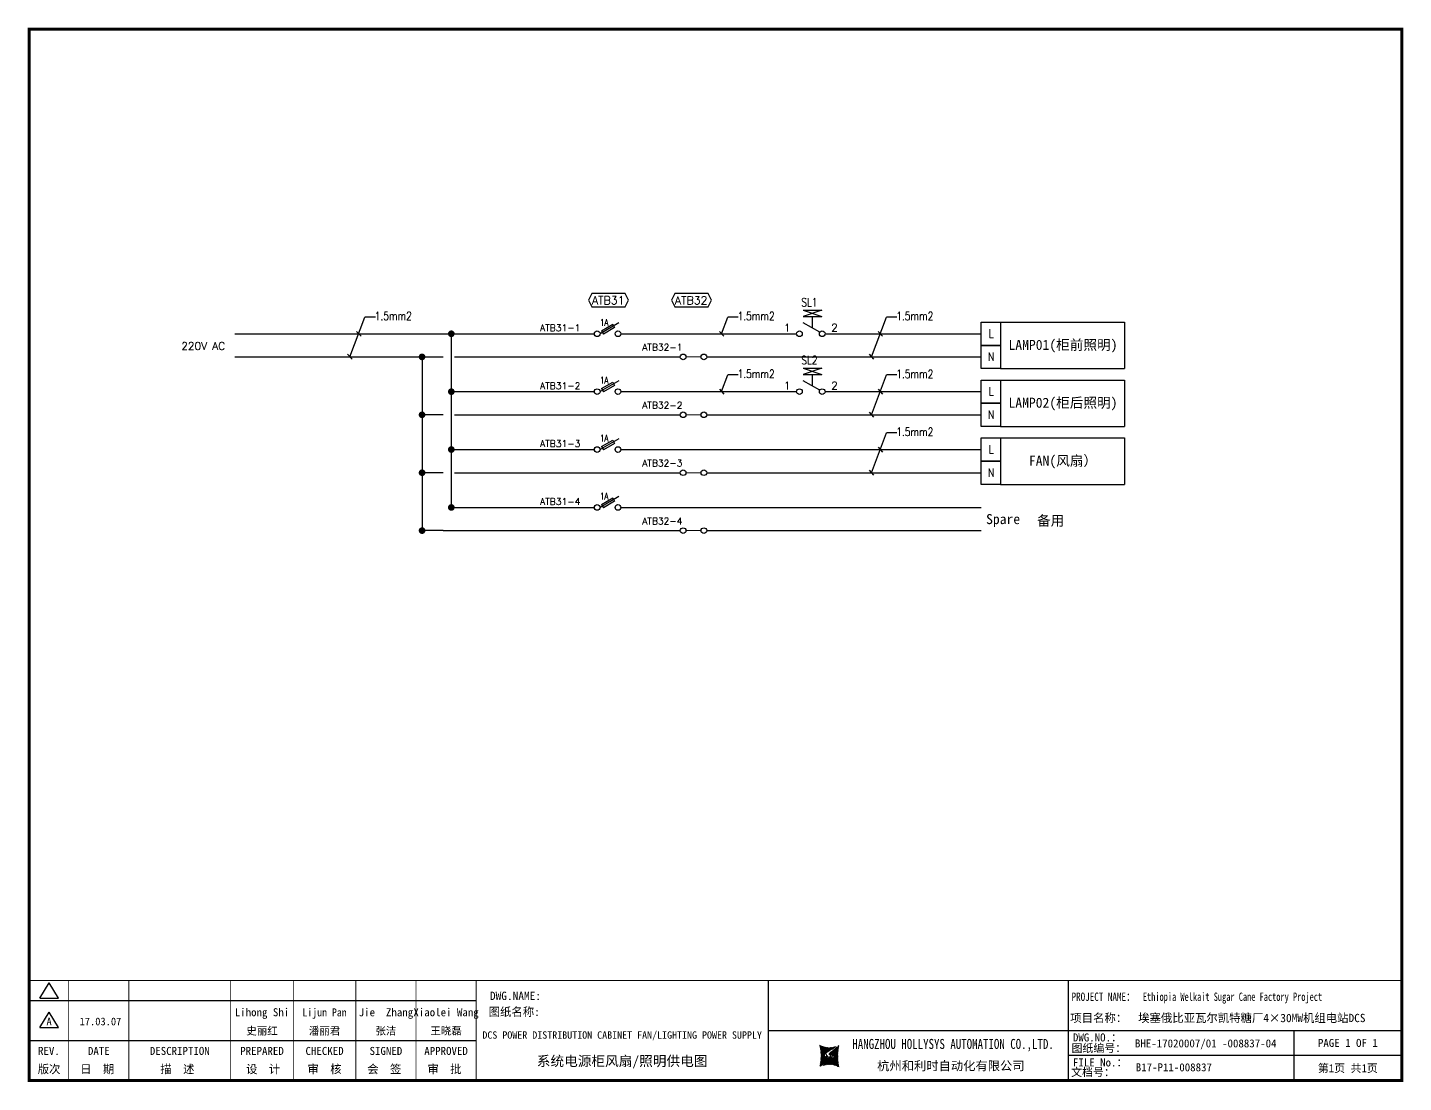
# Model space of a CAD drawing. Extents: x 81444 to 119867, y -54538 to -28747.
# Drawn here: x 86478 to 90603, y -32548 to -29386 of the extents above; entities that cross this region are included whole.
import ezdxf
from ezdxf.enums import TextEntityAlignment as Align
from ezdxf.lldxf.tags import DXFTag

# ---------------------------------------------------------------- set-up
doc = ezdxf.new("R2010")
doc.units = 0
doc.header["$LTSCALE"] = 100
doc.header["$MEASUREMENT"] = 0
for name, color, linetype in [('t', 1, 'Continuous'), ('TEXT', 7, 'Continuous'), ('WIRING', 3, 'Continuous'), ('标准图框及表格', 7, 'Continuous')]:
    doc.layers.add(name, color=color, linetype=linetype)
doc.layers.add('细实线', color=7, linetype='Continuous', lineweight=20)
doc.styles.add('HZ', font='arial.ttf', dxfattribs={"width": 0.7})
doc.styles.add('HZTXT1', font='', dxfattribs={"width": 0.8})
doc.styles.add('ROMANS', font='romans', dxfattribs={"width": 0.8, "height": 2})
doc.styles.add('SIMPLEX', font='simplex')
doc.styles.get("Standard").update_dxf_attribs({"font": ''})
doc.styles.get('HZTXT1').set_extended_font_data('SimSun')
doc.styles.get('Standard').set_extended_font_data('SimSun')
tags = doc.linetypes.add('CENTER', pattern=[2, 1.25, -0.25, 0.25, -0.25]).pattern_tags.tags
tags[10:11] = [DXFTag(74, 4), DXFTag(75, 0), DXFTag(340, '0'), DXFTag(46, 1.0), DXFTag(50, 0.0), DXFTag(44, 0.0), DXFTag(45, 0.0)]
tags[8:9] = [DXFTag(74, 4), DXFTag(75, 0), DXFTag(340, '0'), DXFTag(46, 1.0), DXFTag(50, 0.0), DXFTag(44, 0.0), DXFTag(45, 0.0)]
tags[6:7] = [DXFTag(74, 4), DXFTag(75, 0), DXFTag(340, '0'), DXFTag(46, 1.0), DXFTag(50, 0.0), DXFTag(44, 0.0), DXFTag(45, 0.0)]
tags[4:5] = [DXFTag(74, 4), DXFTag(75, 0), DXFTag(340, '0'), DXFTag(46, 1.0), DXFTag(50, 0.0), DXFTag(44, 0.0), DXFTag(45, 0.0)]
tags = doc.linetypes.add('HIDDEN', pattern=[0.375, 0.25, -0.125]).pattern_tags.tags
tags[6:7] = [DXFTag(74, 4), DXFTag(75, 0), DXFTag(340, '0'), DXFTag(46, 1.0), DXFTag(50, 0.0), DXFTag(44, 0.0), DXFTag(45, 0.0)]
tags[4:5] = [DXFTag(74, 4), DXFTag(75, 0), DXFTag(340, '0'), DXFTag(46, 1.0), DXFTag(50, 0.0), DXFTag(44, 0.0), DXFTag(45, 0.0)]
pattern_1 = [(45, (0, 0), (-0.736262898216564, 0.7362628982165641), [])]

# ---------------------------------------------------------------- blocks, each defined once
blk = doc.blocks.new('图框')
at = {"layer": '标准图框及表格'}
h = blk.add_hatch(dxfattribs=at)
h.set_pattern_fill('ANSI31', color=5, scale=8.329863809039892, style=0)
h.set_pattern_definition(pattern_1)
edge = h.paths.add_edge_path()
edge.add_arc((2399.257256036391, -2998.153851416566), 55.18534773488954, 238.1092081981581, 291.6531626184834)
edge.add_line((2419.619937407027, -3049.445018414634), (2388.525499730735, -3070.242821799802))
edge.add_arc((2238.907377712399, -3078.328790578547), 135.3602868968974, 346.3915348661821, 374.2500326978034)
edge.add_line((2370.467593623529, -3110.177132109857), (2397.50623789792, -3087.85242802291))
edge.add_line((2391.339199201146, -3080.281448750429), (2396.143986595598, -3080.898839897796))
edge.add_spline(control_points=[(2397.470018868538, -3087.887634953957), (2398.35948137939, -3087.023080631327), (2399.970992452319, -3085.456697735681), (2399.869182150054, -3081.252294174519), (2397.426500162081, -3081.012803431273), (2396.121921064187, -3080.884897048199)], knot_values=[0, 0, 0, 0, 6.844331067525468, 12.40042740766005, 18.76924275352248, 18.76924275352248, 18.76924275352248, 18.76924275352248], weights=[1, 1, 1, 1, 1, 1], degree=3, periodic=0)
edge.add_spline(control_points=[(2388.515363058686, -3070.265433304907), (2387.789374929038, -3070.86905758363), (2386.478198365832, -3071.959237952229), (2385.544096281083, -3073.38263759949), (2385.127199159644, -3074.017912079413)], knot_values=[0, 0, 0, 0, 5.253673658024614, 9.488438564008057, 9.488438564008057, 9.488438564008057, 9.488438564008057], weights=[1, 1, 1, 1, 1], degree=3, periodic=0)
edge.add_spline(control_points=[(2386.272665588534, -3072.281716856574), (2385.721471206634, -3072.905523096015), (2384.632427465753, -3074.386714445929), (2384.912828655535, -3077.72895088909), (2387.858851342782, -3079.895552619193), (2390.185443934519, -3080.145534927004), (2391.314573401905, -3080.266855002868)], knot_values=[10.66597461496156, 10.66597461496156, 10.66597461496156, 10.66597461496156, 18.97770399508879, 28.89455822145742, 41.119553648298, 52.64692538081317, 52.64692538081317, 52.64692538081317, 52.64692538081317], weights=[1, 1, 1, 1, 1, 1, 1], degree=3, periodic=0)
h = blk.add_hatch(dxfattribs=at)
h.set_pattern_fill('ANSI31', color=3, scale=8.329863809039892, style=0)
h.set_pattern_definition(pattern_1)
edge = h.paths.add_edge_path()
edge.add_line((2402.469732125144, -3075.776359090531), (2407.706041465404, -3076.440586092609))
edge.add_spline(control_points=[(2401.044493204623, -3068.769946203269), (2400.155030693568, -3069.634500525768), (2398.543519620813, -3071.200883421574), (2398.645329922932, -3075.40528698259), (2401.088011911052, -3075.644777725895), (2402.392591008975, -3075.772684108895)], knot_values=[0, 0, 0, 0, 6.844331067526932, 12.40042740766158, 18.76924275352342, 18.76924275352342, 18.76924275352342, 18.76924275352342], weights=[1, 1, 1, 1, 1, 1], degree=3, periodic=0)
edge.add_line((2428.046918449632, -3046.480449047325), (2401.008274175249, -3068.805153134272))
edge.add_spline(control_points=[(2412.625169549749, -3083.918607966574), (2413.015644598316, -3083.422785431954), (2413.86377905187, -3082.052674005965), (2413.601683417044, -3078.928630268005), (2410.655660730175, -3076.762028538062), (2408.329068138031, -3076.512046230251), (2407.199938671052, -3076.390726154226)], knot_values=[12.65408913243743, 12.65408913243743, 12.65408913243743, 12.65408913243743, 18.97770399508879, 28.89455822145742, 41.119553648298, 52.64692538081317, 52.64692538081317, 52.64692538081317, 52.64692538081317], weights=[1, 1, 1, 1, 1, 1, 1], degree=3, periodic=0)
edge.add_line((2411.626283690712, -3084.975693399283), (2412.781242849298, -3083.732051979769))
edge.add_line((2410.021343801694, -3086.399138189481), (2411.626283690712, -3084.975693399414))
edge.add_line((2378.894574665755, -3107.212562742519), (2409.989012342048, -3086.414759357351))
edge.add_arc((2399.257256036391, -3158.503729740543), 55.18534773488965, 58.10920819815809, 111.6531626184834)
edge.add_arc((2559.607134360383, -3078.328790578547), 135.360286896897, 166.3915348661823, 194.2500326978024)
at = {"color": 7}
for p, q in [((2215.642035047145, -2851.581424744189), (2215.642035047145, -3151.581424744189)), ((3115.642035047145, -2851.581424744189), (3115.642035047145, -3151.581424744189)), ((0, -2911.581424744189), (1340.158172602998, -2911.581424744189)), ((2215.642035047145, -3001.581424744189), (3115.642035047145, -3001.581424744189)), ((3115.642035047145, -3001.581424744189), (4115.642035047145, -3001.581424744189)), ((3791.785572043125, -3001.581424744189), (3791.785572043125, -3151.581424744189)), ((0, -3031.581424744189), (1340.158172602998, -3031.581424744189)), ((4115.642035047145, -3076.581424744189), (3115.642035047145, -3076.581424744189))]:
    blk.add_line(p, q, dxfattribs=at)
at = {"color": 7, "const_width": 3}
blk.add_lwpolyline([(4115.642035047145, -2851.581424744189), (0, -2851.581424744189)], dxfattribs=at)
at = {"layer": 't', "color": 7}
for p, q in [((31.94938321653171, -2904.992613363662), (59.89920926059131, -2859.122325316828)), ((87.8490353046218, -2904.992613363662), (59.89920926059131, -2859.122325316828)), ((31.94938321653171, -2904.992613363662), (87.8490353046218, -2904.992613363662)), ((31.94938321653171, -2992.977239491032), (59.89920926059131, -2947.106951444141)), ((87.8490353046218, -2992.977239491032), (59.89920926059131, -2947.106951444141)), ((31.94938321653171, -2992.977239491032), (87.8490353046218, -2992.977239491032))]:
    blk.add_line(p, q, dxfattribs=at)
at = {"layer": 't', "color": 7, "const_width": 9.61519705431492}
blk.add_lwpolyline([(4115.642035047145, -3151.581424744189), (4115.642035047145, 0), (0, 0), (0, -3151.581424744189)], close=True, dxfattribs=at)
at = {"layer": 't', "color": 7, "const_width": 2.40379926357873}
for points in [[(118.7653193609731, -2852.783324375967), (118.7653193609731, -3151.581424744189)], [(299.0502641293569, -2852.783324375967), (299.0502641293569, -3151.581424744189)], [(604.3883150879992, -2852.783324375967), (604.3883150879992, -3156.41304604568)], [(791.9882990770857, -2852.783324375967), (791.9882990770857, -3156.41304604568)], [(979.588283066143, -2852.783324375967), (979.588283066143, -3156.41304604568)], [(1159.873227834585, -2852.783324375967), (1159.873227834585, -3156.41304604568)], [(1340.158172602998, -2852.783324375967), (1340.158172602998, -3156.41304604568)]]:
    blk.add_lwpolyline(points, dxfattribs=at)
at = {"color": 7, "linetype": 'CENTER'}
for s, height, p in [('图纸编号：', 24, (3125.2212882557, -3066.664538382978)), ('杭州和利时自动化有限公司', 27, (2542.549152440595, -3121.114498389041)), ('文档号：', 24, (3124.032392707933, -3138.728717091954))]:
    blk.add_text(s, height=height, dxfattribs=at).set_placement(p)
at = {"color": 7, "flags": 8}
for tag, p, height in [('DWG.NAME:', (1381.636459220965, -2910.37952511241), 25), ('PROJECTNAME:', (3125.480185663539, -2912.807924402037), 24), ('PROJECTNAME：', (3339.10867075545, -2913.108539231762), 25), ('DWG.NO.:', (3128.186172261583, -3030.402470643486), 24), ('图纸编号', (3315.362718925957, -3052.404678158069), 24), ('FILENO.:', (3128.672545599984, -3106.104124450346), 24), ('文档号', (3317.726365529132, -3124.132485953713), 24)]:
    blk.add_attdef(tag, p, '', height=height, dxfattribs=at)
for tag, height, p in [('A', 23, (59.89920926059131, -2974.881554149018)), ('设计时间', 23, (213.8658221408186, -2974.881554149018)), ('RENLIU', 24, (698.1883070825425, -2950.380597809435)), ('SHUFENWANG', 24, (885.7882910716289, -2950.380597809435)), ('FANGHOU', 24, (1069.730755450379, -2950.380597809435)), ('DANDANLI', 24, (1250.015700218792, -2950.380597809435)), ('刘仁', 23, (698.1883070825425, -3002.188376027443)), ('王姝芬', 23, (885.7882910716289, -3002.188376027443)), ('侯方', 23, (1069.730755450379, -3002.188376027443)), ('李丹丹', 23, (1250.015700218792, -3002.188376027443)), ('#10STATIONONTROLCABINETCOVER', 30, (1777.900103825072, -3017.182374560078)), ('REV.', 24, (59.38265968048654, -3063.048954873535)), ('DATE', 24, (208.907791745165, -3063.048954873535)), ('DESCRIPTION', 24, (451.7192896086781, -3063.048954873535)), ('PREPARED', 24, (698.1883070825425, -3063.048954873535)), ('CHECKED', 24, (885.7882910716144, -3063.048954873535)), ('SIGNED', 24, (1069.730755450364, -3063.048954873535)), ('APPROVED', 24, (1250.015700218792, -3063.048954873535)), ('PAGEXOFX', 24, (3953.713803545135, -3039.081424744189)), ('图纸名称', 30, (1777.900103825072, -3094.695064044037)), ('第几页共几页', 24, (3953.713803545135, -3114.081424744189))]:
    blk.add_attdef(tag, text='', height=height, dxfattribs=at).set_placement(p, align=Align.MIDDLE)
for tag, p in [('图纸名称:', (1377.81237181677, -2965.923337057193)), ('项目名称：', (3121.562334825969, -2984.305160940257)), ('项目名称：', (3325.036680579346, -2984.305160940257))]:
    blk.add_attdef(tag, text='', height=25, dxfattribs=at).set_placement(p, align=Align.BOTTOM_LEFT)
at = {"color": 7, "width": 0.8, "flags": 8}
blk.add_attdef('HANGZHOUHOLLYSYSAUTOMATIONCO.,LTD.', text='', height=24, dxfattribs=at).set_placement((2770.082304289484, -3045.714803244191), align=Align.MIDDLE)
at = {"layer": 't', "color": 7}
for s, p in [('版次', (59.89920926059131, -3117.600441270843)), ('日  期', (204.1999693705875, -3117.600441270843)), ('描  述', (444.4895954714448, -3117.600441270843)), ('设  计', (701.4970341851513, -3117.600441270843)), ('审  核', (885.5947788425256, -3117.600441270843)), ('会  签', (1065.022933075787, -3117.600441270843)), ('审  批', (1245.3078778442, -3117.600441270843))]:
    blk.add_text(s, height=25, dxfattribs=at).set_placement(p, align=Align.MIDDLE_CENTER)
at = {"layer": '标准图框及表格', "color": 5, "style": 'HZ'}
for s, p in [('pgqh', (2373.884875617339, -3059.677228196226)), ('hollilas', (2374.051901626051, -3085.968484618272))]:
    blk.add_text(s, height=5.205656721233694, dxfattribs=at).set_placement(p)
at = {"layer": '标准图框及表格', "color": 3, "style": 'HZ'}
for s, height, p in [('auto', 8.676094535389492, (2400.907127263781, -3074.200036411981)), ('hollysys', 4.338047267694746, (2402.5381050141, -3099.731461394062))]:
    blk.add_text(s, height=height, dxfattribs=at).set_placement(p)

msp = doc.modelspace()

# ---------------------------------------------------------------- linework, layer by layer
at = {"color": 3, "lineweight": -3}
for p, q in [((88803.25864140826, -30233.09627267225), (88859.61299494942, -30233.09627267225)), ((88859.61299494942, -30233.09627267225), (88803.25864140826, -30251.91318578694)), ((88803.25864140826, -30233.09627267225), (88859.61299494942, -30251.91318578694)), ((87444.30266293944, -30372.92065000891), (87489.42395580982, -30253.56084903302)), ((87520.68267689712, -30253.56084903302), (87489.42395580982, -30253.56084903302)), ((88558.75876194294, -30303.78788520328), (88577.34038366305, -30253.56084903302)), ((88608.59910475035, -30253.56084903302), (88577.34038366305, -30253.56084903302)), ((88853.30480977314, -30298.640658395), (88803.23169374323, -30271.08634726204)), ((88803.25864140826, -30251.91318578694), (88859.61299494942, -30251.91318578694)), ((88831.43581817884, -30286.6065561395), (88831.43581817884, -30251.91318578694)), ((89007.92723743818, -30372.92065000891), (89053.0485303085, -30253.56084903302)), ((89084.3072513958, -30253.56084903302), (89053.0485303085, -30253.56084903302)), ((89394.54987135655, -30268.7602964038), (89766.91592736178, -30268.7602964038)), ((89766.91592736178, -30268.7602964038), (89766.91592736178, -30408.08257327004)), ((87463.97082355022, -30296.48601478759), (87477.71384462915, -30311.08975561896)), ((88515.83819867836, -30303.48041427219), (88515.83819867836, -30303.48041427219)), ((88515.83819867836, -30303.48041427219), (88515.83819867836, -30303.48041427219)), ((88515.83819867836, -30303.48041427219), (88515.83819867836, -30303.48041427219)), ((88551.8872514035, -30296.48601478759), (88565.63027248243, -30311.08975561896)), ((89027.59539804896, -30296.48601478759), (89041.33841912789, -30311.08975561896)), ((87437.03663282256, -30365.1995514171), (87450.7796539015, -30379.80329224847)), ((89000.6612073213, -30365.1995514171), (89014.40422840024, -30379.80329224847)), ((88558.75876194294, -30477.05879219163), (88577.34038366305, -30426.83175602138)), ((88608.59910475035, -30426.83175602138), (88577.34038366305, -30426.83175602138)), ((88803.25864140826, -30406.6746505917), (88859.61299494942, -30425.49156370639)), ((88859.61299494942, -30406.6746505917), (88803.25864140826, -30425.49156370639)), ((88803.25864140826, -30406.6746505917), (88859.61299494942, -30406.6746505917)), ((88803.25864140826, -30425.49156370639), (88859.61299494942, -30425.49156370639)), ((88831.43581817884, -30460.184934059), (88831.43581817884, -30425.49156370639)), ((89007.92723743818, -30546.49902792836), (89053.0485303085, -30427.13922695247)), ((89084.3072513958, -30427.13922695247), (89053.0485303085, -30427.13922695247)), ((89394.54987135655, -30408.08257327004), (89766.91592736178, -30408.08257327004)), ((89394.54987135655, -30442.33867432324), (89766.91592736178, -30442.33867432324)), ((89766.91592736178, -30442.33867432324), (89766.91592736178, -30581.66095118948)), ((88551.8872514035, -30469.75692177595), (88565.63027248243, -30484.36066260732)), ((88853.30480977314, -30472.21903631445), (88803.23169374323, -30444.66472518149)), ((89027.59539804896, -30470.06439270704), (89041.33841912789, -30484.66813353841)), ((89000.6612073213, -30538.77792933655), (89014.40422840024, -30553.38167016792)), ((89007.92723743818, -30720.0774058478), (89053.0485303085, -30600.71760487192)), ((89084.3072513958, -30600.71760487192), (89053.0485303085, -30600.71760487192)), ((89394.54987135655, -30581.66095118948), (89766.91592736178, -30581.66095118948)), ((89027.59539804896, -30643.64277062648), (89041.33841912789, -30658.24651145786)), ((89394.54987135655, -30615.91705224269), (89766.91592736178, -30615.91705224269)), ((89766.91592736178, -30615.91705224269), (89766.91592736178, -30755.23932910899)), ((89000.6612073213, -30712.356307256), (89014.40422840024, -30726.96004808737)), ((89394.54987135655, -30755.23932910899), (89766.91592736178, -30755.23932910899))]:
    msp.add_line(p, q, dxfattribs=at)
at = {"color": 43, "lineweight": -3}
for p, q in [((87099.39745800718, -30303.48041427219), (88177.24868205373, -30303.48041427219)), ((87748.30540822123, -30303.48041427219), (87748.30540822123, -30824.21554803053)), ((88256.40342221558, -30303.48041427219), (88783.65422869558, -30303.48041427219)), ((88868.73190499705, -30303.48041427219), (89336.49892266226, -30303.48041427219)), ((87748.30540822123, -30477.05879219163), (88177.24868205373, -30477.05879219163)), ((88256.40342221558, -30477.05879219163), (88783.65422869558, -30477.05879219163)), ((88868.73190499705, -30477.05879219163), (89336.49892266226, -30477.05879219163)), ((87748.30540822123, -30650.63717011108), (88177.24868205373, -30650.63717011108)), ((88256.40342221558, -30650.63717011108), (89336.49892266226, -30650.63717011108)), ((87748.30540822123, -30824.21554803053), (88177.24868205373, -30824.21554803053)), ((88256.40342221558, -30824.21554803053), (89336.49892266226, -30824.21554803058))]:
    msp.add_line(p, q, dxfattribs=at)
at = {"color": 5, "lineweight": -3}
for p, q in [((87099.39745800718, -30372.92065000891), (87660.59149315223, -30372.92065000891)), ((87660.59149315223, -30372.92065000891), (87660.59149315223, -30893.65578376731)), ((87757.7367711798, -30372.92065000891), (88434.87697307, -30372.92065000891)), ((88514.03171323185, -30372.92065000891), (89336.49892266226, -30372.92065000891)), ((87757.7367711798, -30546.49902792841), (88434.87697307, -30546.49902792836)), ((88514.03171323185, -30546.49902792836), (89336.49892266226, -30546.49902792841)), ((87757.7367711798, -30720.07740584786), (88434.87697307, -30720.07740584786)), ((88514.03171323185, -30720.07740584786), (89336.49892266226, -30720.07740584786)), ((87723.54521281566, -30893.65578376731), (88434.87697307, -30893.65578376731)), ((88514.03171323185, -30893.65578376734), (89336.49892266226, -30893.65578376736))]:
    msp.add_line(p, q, dxfattribs=at)
at = {"color": 5, "linetype": 'CENTER', "lineweight": -3}
for p, q in [((87660.59149315223, -30372.92065000891), (87723.54521281566, -30372.92065000891)), ((87723.54521281566, -30546.49902792841), (87660.59149315223, -30546.49902792841)), ((87723.54521281566, -30720.07740584786), (87660.59149315223, -30720.07740584786)), ((87723.54521281566, -30893.65578376731), (87660.59149315223, -30893.65578376731))]:
    msp.add_line(p, q, dxfattribs=at)
at = {"color": 3, "lineweight": -3}
for points in [[(88269.73954979665, -30183.07355788078), (88169.73954979665, -30183.07355788078), (88159.73954979665, -30203.07355788078), (88169.73954979665, -30223.07355788078), (88269.73954979665, -30223.07355788078), (88279.73954979665, -30203.07355788078), (88269.73954979665, -30183.07355788078)], [(88518.3109598418, -30183.1040271533), (88418.3109598418, -30183.1040271533), (88408.3109598418, -30203.1040271533), (88418.3109598418, -30223.1040271533), (88518.3109598418, -30223.1040271533), (88528.3109598418, -30203.1040271533), (88518.3109598418, -30183.1040271533)]]:
    msp.add_lwpolyline(points, dxfattribs=at)
for points in [[(89336.49892266226, -30268.7602964038), (89394.54987135655, -30268.7602964038), (89394.54987135655, -30338.42143483689), (89336.49892266226, -30338.42143483689)], [(89336.49892266226, -30338.42143483689), (89394.54987135655, -30338.42143483689), (89394.54987135655, -30408.08257327004), (89336.49892266226, -30408.08257327004)], [(89336.49892266226, -30442.33867432324), (89394.54987135655, -30442.33867432324), (89394.54987135655, -30511.99981275639), (89336.49892266226, -30511.99981275639)], [(89336.49892266226, -30511.99981275639), (89394.54987135655, -30511.99981275639), (89394.54987135655, -30581.66095118948), (89336.49892266226, -30581.66095118948)], [(89336.49892266226, -30615.91705224269), (89394.54987135655, -30615.91705224269), (89394.54987135655, -30685.57819067584), (89336.49892266226, -30685.57819067584)], [(89336.49892266226, -30685.57819067584), (89394.54987135655, -30685.57819067584), (89394.54987135655, -30755.23932910899), (89336.49892266226, -30755.23932910899)]]:
    msp.add_lwpolyline(points, close=True, dxfattribs=at)
at = {"color": 3, "lineweight": -3, "const_width": 10}
for points in [[(87748.30540822123, -30308.48041427219, -1), (87748.30540822123, -30298.48041427219, -1)], [(87660.59149315223, -30377.92065000891, -1), (87660.59149315223, -30367.92065000891, -1)], [(87748.30540822123, -30482.05879219163, -1), (87748.30540822123, -30472.05879219163, -1)], [(87660.59149315223, -30551.49902792841, -1), (87660.59149315223, -30541.49902792841, -1)], [(87748.30540822123, -30655.63717011108, -1), (87748.30540822123, -30645.63717011108, -1)], [(87660.59149315223, -30725.07740584786, -1), (87660.59149315223, -30715.07740584786, -1)], [(87748.30540822123, -30829.21554803053, -1), (87748.30540822123, -30819.21554803053, -1)], [(87660.59149315223, -30898.65578376731, -1), (87660.59149315223, -30888.65578376731, -1)]]:
    msp.add_lwpolyline(points, format="xyb", close=True, dxfattribs=at)
at = {"layer": 'TEXT', "color": 3}
for p, q in [((88250.07572325188, -30270.88778708021), (88194.19409531544, -30303.48041427219)), ((88198.62143703413, -30294.40723130208), (88232.04375937078, -30275.04375038362)), ((88232.04375937078, -30275.04375038362), (88237.82026844492, -30285.01428972367)), ((88198.62143703413, -30294.40723130208), (88204.39794610834, -30304.37777064207)), ((88237.82026844492, -30285.01428972367), (88204.39794610834, -30304.37777064207)), ((88250.07572325188, -30444.46616499966), (88194.19409531544, -30477.05879219163)), ((88198.62143703413, -30467.98560922152), (88232.04375937078, -30448.62212830306)), ((88198.62143703413, -30467.98560922152), (88204.39794610834, -30477.95614856152)), ((88237.82026844492, -30458.59266764312), (88204.39794610834, -30477.95614856152)), ((88232.04375937078, -30448.62212830306), (88237.82026844492, -30458.59266764312)), ((88250.07572325188, -30618.04454291911), (88194.19409531544, -30650.63717011108)), ((88198.62143703413, -30641.56398714097), (88232.04375937078, -30622.20050622251)), ((88198.62143703413, -30641.56398714097), (88204.39794610834, -30651.53452648096)), ((88237.82026844492, -30632.17104556256), (88204.39794610834, -30651.53452648096)), ((88232.04375937078, -30622.20050622251), (88237.82026844492, -30632.17104556256)), ((88250.07572325188, -30791.62292083855), (88194.19409531544, -30824.21554803053)), ((88198.62143703413, -30815.14236506042), (88232.04375937078, -30795.77888414196)), ((88198.62143703413, -30815.14236506042), (88204.39794610834, -30825.11290440041)), ((88237.82026844492, -30805.74942348201), (88204.39794610834, -30825.11290440041)), ((88232.04375937078, -30795.77888414196), (88237.82026844492, -30805.74942348201))]:
    msp.add_line(p, q, dxfattribs=at)
at = {"layer": 'WIRING', "color": 3}
for centre in [(88185.72138868461, -30303.48041427219), (88247.93071558469, -30303.48041427219), (88792.12693532647, -30303.48041427219), (88860.25919836617, -30303.48041427219), (88443.34967970088, -30372.92065000891), (88505.55900660096, -30372.92065000891), (88185.72138868461, -30477.05879219163), (88247.93071558469, -30477.05879219163), (88792.12693532647, -30477.05879219163), (88860.25919836617, -30477.05879219163), (88443.34967970088, -30546.49902792836), (88505.55900660096, -30546.49902792836), (88185.72138868461, -30650.63717011108), (88247.93071558469, -30650.63717011108), (88443.34967970088, -30720.07740584786), (88505.55900660096, -30720.07740584786), (88185.72138868461, -30824.21554803053), (88247.93071558469, -30824.21554803053), (88443.34967970088, -30893.65578376731), (88505.55900660096, -30893.65578376731)]:
    msp.add_circle(centre, 8.472706630890025, dxfattribs=at)
at = {"layer": '细实线'}
for p, q in [((88497.08629997008, -30372.92065000891), (88451.82238633177, -30372.92065000891)), ((88497.08629997008, -30546.49902792836), (88451.82238633177, -30546.49902792836)), ((88497.08629997008, -30720.07740584786), (88451.82238633177, -30720.07740584786)), ((88497.08629997008, -30893.65578376731), (88451.82238633177, -30893.65578376731))]:
    msp.add_line(p, q, dxfattribs=at)

# ---------------------------------------------------------------- block references
at = {"color": 1}
ref = msp.add_blockref('图框', (86482.51886702035, -29390.33974976701), dxfattribs=at)
ref.add_attrib('第几页共几页', '第1页 共1页', dxfattribs={"color": 7, "height": 24, "flags": 8}).set_placement((90436.23267056549, -32504.4211745112), align=Align.MIDDLE)
ref.add_attrib('图纸编号', 'BHE-17020007/01 -008837-04', (89797.8815859463, -32442.74442792507), dxfattribs={"color": 7, "height": 24, "flags": 8})
ref.add_attrib('文档号', 'B17-P11-008837', (89800.24523254948, -32514.47223572072), dxfattribs={"color": 7, "height": 24, "flags": 8})
ref.add_attrib('图纸名称', '系统电源柜风扇/照明供电图', dxfattribs={"color": 7, "height": 30, "flags": 8}).set_placement((88260.41897084542, -32485.03481381104), align=Align.MIDDLE)
ref.add_attrib('刘仁', '史丽红', dxfattribs={"color": 7, "height": 23, "flags": 8}).set_placement((87180.70717410289, -32392.52812579445), align=Align.MIDDLE)
ref.add_attrib('王姝芬', '潘丽君', dxfattribs={"color": 7, "height": 23, "flags": 8}).set_placement((87368.30715809198, -32392.52812579445), align=Align.MIDDLE)
ref.add_attrib('侯方', '张洁', dxfattribs={"color": 7, "height": 23, "flags": 8}).set_placement((87552.24962247073, -32392.52812579445), align=Align.MIDDLE)
ref.add_attrib('李丹丹', '王晓磊', dxfattribs={"color": 7, "height": 23, "flags": 8}).set_placement((87732.53456723914, -32392.52812579445), align=Align.MIDDLE)
ref.add_attrib('设计时间', '17.03.07', dxfattribs={"color": 7, "height": 23, "flags": 8}).set_placement((86696.38468916118, -32365.22130391602), align=Align.MIDDLE)
ref.add_attrib('A', 'A', dxfattribs={"color": 7, "height": 23, "flags": 8}).set_placement((86542.41807628094, -32365.22130391602), align=Align.MIDDLE)
ref.add_attrib('REV.', 'REV.', dxfattribs={"color": 7, "height": 24, "flags": 8}).set_placement((86541.90152670084, -32453.38870464054), align=Align.MIDDLE)
ref.add_attrib('DATE', 'DATE', dxfattribs={"color": 7, "height": 24, "flags": 8}).set_placement((86691.42665876551, -32453.38870464054), align=Align.MIDDLE)
ref.add_attrib('DESCRIBE', 'DESCRIPTION', dxfattribs={"color": 7, "height": 24, "flags": 8}).set_placement((86934.23815662903, -32453.38870464054), align=Align.MIDDLE)
ref.add_attrib('PREPARE', 'PREPARED', dxfattribs={"color": 7, "height": 24, "flags": 8}).set_placement((87180.70717410289, -32453.38870464054), align=Align.MIDDLE)
ref.add_attrib('VERIFY', 'CHECKED', dxfattribs={"color": 7, "height": 24, "flags": 8}).set_placement((87368.30715809196, -32453.38870464054), align=Align.MIDDLE)
ref.add_attrib('SIGN', 'SIGNED', dxfattribs={"color": 7, "height": 24, "flags": 8}).set_placement((87552.24962247071, -32453.38870464054), align=Align.MIDDLE)
ref.add_attrib('APPROVER', 'APPROVED', dxfattribs={"color": 7, "height": 24, "flags": 8}).set_placement((87732.53456723914, -32453.38870464054), align=Align.MIDDLE)
ref.add_attrib('RENLIU', 'Lihong Shi', dxfattribs={"color": 7, "height": 24, "flags": 8}).set_placement((87180.70717410289, -32340.72034757644), align=Align.MIDDLE)
ref.add_attrib('SHUFENWANG', 'Lijun Pan', dxfattribs={"color": 7, "height": 24, "width": 0.9, "flags": 8}).set_placement((87368.30715809198, -32340.72034757644), align=Align.MIDDLE)
ref.add_attrib('FANGHOU', 'Jie  Zhang', dxfattribs={"color": 7, "height": 24, "flags": 8}).set_placement((87552.24962247073, -32340.72034757644), align=Align.MIDDLE)
ref.add_attrib('DANDANLI', 'Xiaolei Wang', dxfattribs={"color": 7, "height": 24, "flags": 8}).set_placement((87732.53456723914, -32340.72034757644), align=Align.MIDDLE)
ref.add_attrib('DWG.NAME:', 'DWG.NAME:', (87864.1553262413, -32300.71927487942), dxfattribs={"color": 7, "height": 25, "flags": 8})
ref.add_attrib('#10STATIONONTROLCABINETCOVER', 'DCS POWER DISTRIBUTION CABINET FAN/LIGHTING POWER SUPPLY', dxfattribs={"color": 7, "height": 22, "flags": 8}).set_placement((88260.41897084542, -32407.52212432708), align=Align.MIDDLE)
ref.add_attrib('图纸名称:', '图纸名称:', dxfattribs={"color": 7, "height": 25, "flags": 8}).set_placement((87860.33123883713, -32356.2630868242), align=Align.BOTTOM_LEFT)
ref.add_attrib('HANGZHOUHOLLYSYSAUTOMATIONCO.,LTD', 'HANGZHOU HOLLYSYS AUTOMATION CO.,LTD.', dxfattribs={"color": 7, "height": 30, "width": 0.8, "flags": 8}).set_placement((89252.60117130983, -32436.0545530112), align=Align.MIDDLE)
ref.add_attrib('PROJECTNAME：', 'PROJECT NAME：', (89607.90528925051, -32303.44828899877), dxfattribs={"color": 7, "height": 25, "width": 0.8, "flags": 8})
ref.add_attrib('项目名称：', '项目名称：', dxfattribs={"color": 7, "height": 25, "flags": 8}).set_placement((89604.08120184632, -32374.64491070727), align=Align.BOTTOM_LEFT)
ref.add_attrib('PROJECTNAME：', 'Ethiopia Welkait Sugar Cane Factory Project', (89821.6275377758, -32303.44828899877), dxfattribs={"color": 7, "height": 25, "width": 0.7, "flags": 8})
ref.add_attrib('项目名称：', '埃塞俄比亚瓦尔凯特糖厂4×30MW机组电站DCS', dxfattribs={"color": 7, "height": 25, "flags": 8}).set_placement((89807.5555475997, -32374.64491070727), align=Align.BOTTOM_LEFT)
ref.add_attrib('PAGEXOFX', 'PAGE 1 OF 1', dxfattribs={"color": 7, "height": 24, "flags": 8}).set_placement((90436.23267056549, -32429.42117451119), align=Align.MIDDLE)
ref.add_attrib('DWG.NO.：', 'DWG.NO.：', (89611.89391564035, -32424.92829606653), dxfattribs={"color": 7, "height": 24, "flags": 8})
ref.add_attrib('FILENO.：', 'FILE No.：', (89611.89391564035, -32499.92829606653), dxfattribs={"color": 7, "height": 24, "flags": 8})

# ---------------------------------------------------------------- texts
at = {"style": 'ROMANS', "width": 0.8}
for s, p in [('SL1', (88821.73014031237, -30209.0705146593)), ('SL2', (88821.73014031237, -30382.6488925788))]:
    msp.add_text(s, height=25, dxfattribs=at).set_placement(p, align=Align.MIDDLE)
at = {"color": 3, "lineweight": -3, "style": 'ROMANS', "width": 0.8}
for p in [(87518.48860423607, -30262.76592979285), (88606.4050320893, -30262.76592979285), (89082.11317873475, -30262.76592979285), (88606.4050320893, -30436.03683678121), (89082.11317873475, -30436.3443077123), (89082.11317873475, -30609.92268563174)]:
    msp.add_text('1.5mm2', height=25, dxfattribs=at).set_placement(p)
at = {"color": 7, "linetype": 'HIDDEN', "lineweight": -3, "style": 'SIMPLEX'}
for s, p in [('ATB31-1', (88074.85305600756, -30285.79262595463)), ('ATB32-1', (88380.89627256253, -30344.13294869419)), ('ATB31-2', (88074.85305600756, -30459.37100387407)), ('ATB32-2', (88380.89627256253, -30517.71132661369)), ('ATB31-3', (88074.85305600756, -30632.94938179358)), ('ATB32-3', (88380.89627256253, -30691.28970453314)), ('ATB31-4', (88074.85305600756, -30806.52775971302)), ('ATB32-4', (88380.89627256253, -30864.86808245258))]:
    msp.add_text(s, height=20, dxfattribs=at).set_placement(p, align=Align.MIDDLE)
at = {"linetype": 'HIDDEN', "lineweight": -3, "style": 'ROMANS'}
for s, p in [('1', (88745.25297804506, -30297.04404745125)), ('2', (88887.50866740572, -30297.04404745125)), ('1', (88745.25297804506, -30470.62242537069)), ('2', (88887.50866740572, -30470.62242537069))]:
    msp.add_text(s, height=23, dxfattribs=at).set_placement(p)
at = {"lineweight": -3, "style": 'ROMANS', "width": 0.8}
for s, p in [('L', (89367.06703901142, -30302.75635998477)), ('N', (89367.06703901142, -30372.41749841792)), ('L', (89367.06703901142, -30476.33473790421)), ('N', (89367.06703901142, -30545.99587633736)), ('L', (89367.06703901142, -30649.91311582372)), ('N', (89367.06703901142, -30719.57425425681))]:
    msp.add_text(s, height=25, dxfattribs=at).set_placement(p, align=Align.MIDDLE)
at = {"lineweight": -3, "style": 'HZTXT1'}
for s, p in [('LAMP01(柜前照明)', (89582.21774356542, -30338.49254740858)), ('LAMP02(柜后照明)', (89582.21774356542, -30512.07092532803)), ('FAN(风扇）', (89582.21774356542, -30685.64930324753)), ('Spare', (89402.6582397994, -30863.15820078938)), ('备用', (89545.25707412924, -30863.15820078938))]:
    msp.add_text(s, height=30, dxfattribs=at).set_placement(p, align=Align.MIDDLE)
at = {"linetype": 'HIDDEN', "lineweight": -3, "style": 'ROMANS'}
msp.add_text('220V AC', height=23, dxfattribs=at).set_placement((87004.51735453523, -30340.30873737915), align=Align.MIDDLE)
at = {"layer": 'TEXT', "lineweight": -3, "style": 'ROMANS'}
for s, p in [('ATB31', (88218.77592213292, -30203.3306559977)), ('ATB32', (88467.34733217806, -30203.36112527027))]:
    msp.add_text(s, height=24, dxfattribs=at).set_placement(p, align=Align.MIDDLE)
at = {"layer": 'TEXT', "color": 3, "style": 'ROMANS', "width": 0.8}
for p in [(88206.62114919847, -30279.44585506789), (88206.62114919847, -30453.02423298733), (88206.62114919847, -30626.60261090678), (88206.62114919847, -30800.18098882623)]:
    msp.add_text('1A', height=20, dxfattribs=at).set_placement(p, align=Align.CENTER)

doc.saveas('drawing.dxf')
